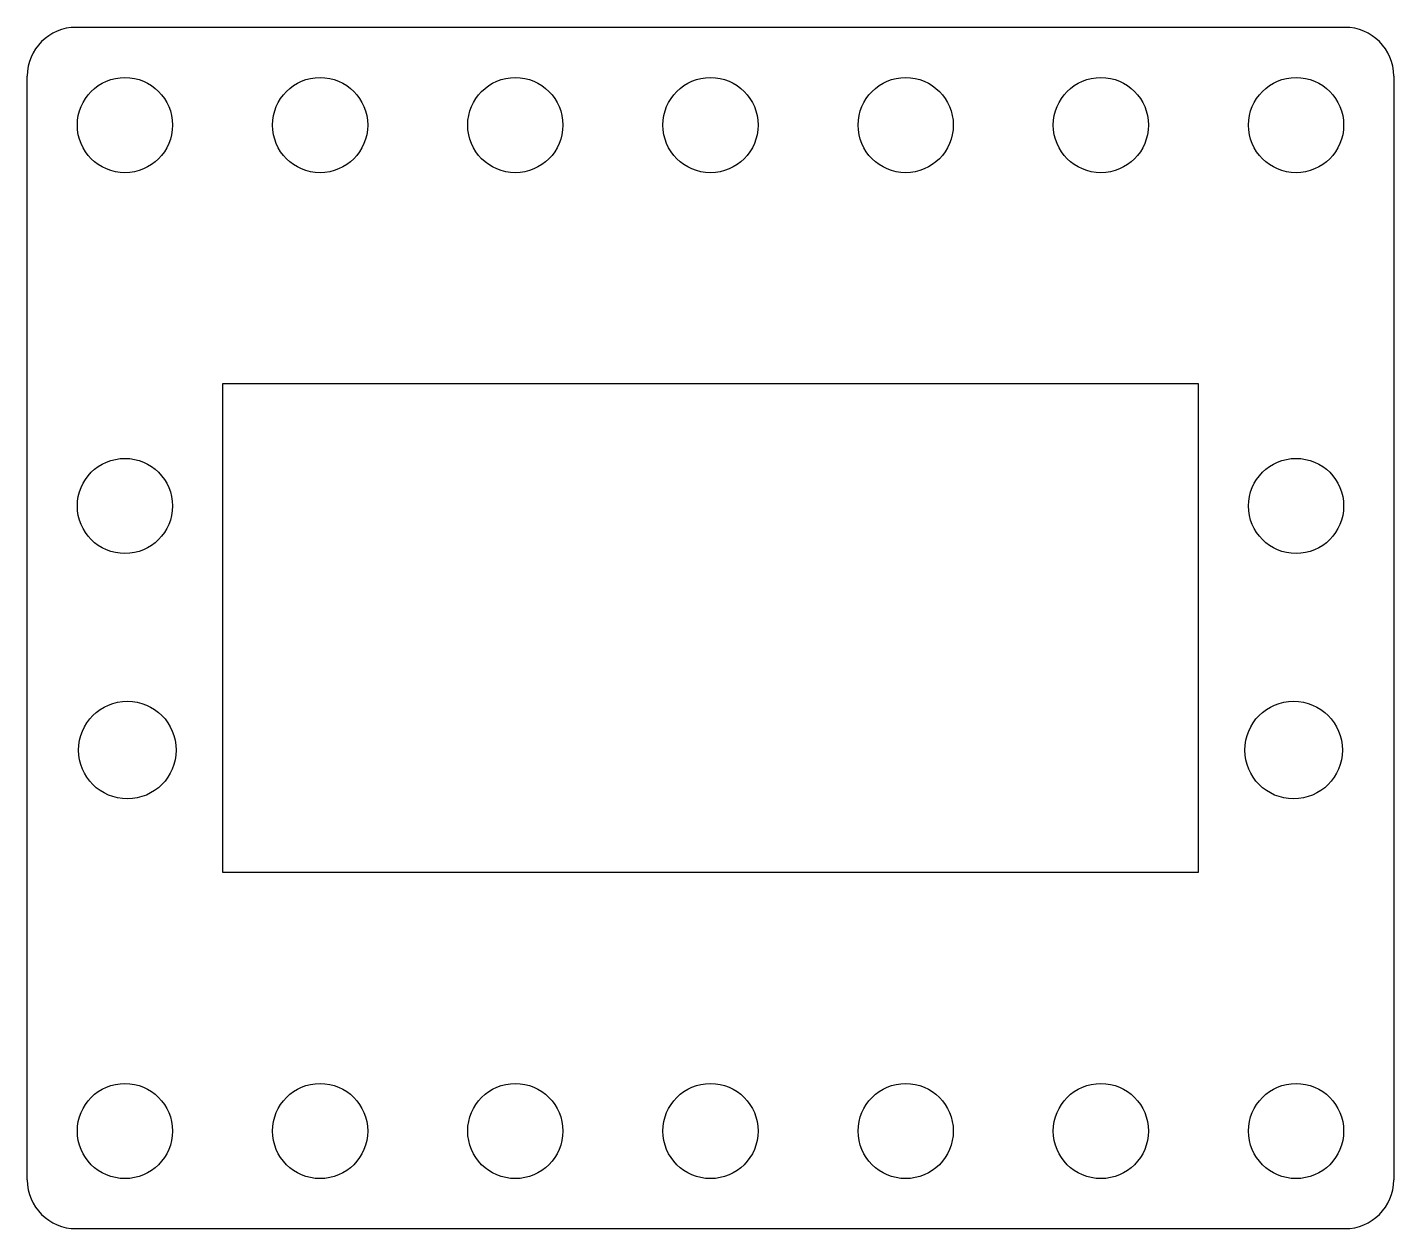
# Model space of a CAD drawing. Header units: millimetres. Extents: x 22 to 78, y -49.2 to 0.
import ezdxf

# ---------------------------------------------------------------- set-up
doc = ezdxf.new("R2010")
doc.units = ezdxf.units.MM

msp = doc.modelspace()

# ---------------------------------------------------------------- linework, layer by layer
at = {"color": 7, "linetype": 'Continuous', "lineweight": 25}
for p, q in [((76, 0), (24, 0)), ((22, -47.22), (22, -2)), ((78, -2), (78, -47.22)), ((30, -14.61), (30, -34.61)), ((70, -14.61), (30, -14.61)), ((70, -34.61), (70, -14.61)), ((30, -34.61), (70, -34.61)), ((24, -49.22), (76, -49.22))]:
    msp.add_line(p, q, dxfattribs=at)
for centre, radius in [((26, -4.005), 1.95), ((34, -4.005), 1.95), ((42, -4.005), 1.95), ((50, -4.005), 1.95), ((58, -4.005), 1.95), ((66, -4.005), 1.95), ((74, -4.005), 1.95), ((26, -19.61), 1.95), ((74, -19.61), 1.95), ((26.1, -29.61), 2), ((73.9, -29.61), 2), ((26, -45.22), 1.95), ((34, -45.22), 1.95), ((42, -45.22), 1.95), ((50, -45.22), 1.95), ((58, -45.22), 1.95), ((66, -45.22), 1.95), ((74, -45.22), 1.95)]:
    msp.add_circle(centre, radius, dxfattribs=at)
for centre, start, end in [((24, -2), 90, 180), ((76, -2), 0, 90), ((24, -47.22), 180, 270), ((76, -47.22), 270, 0)]:
    msp.add_arc(centre, 2, start, end, dxfattribs=at)

doc.saveas('drawing.dxf')
